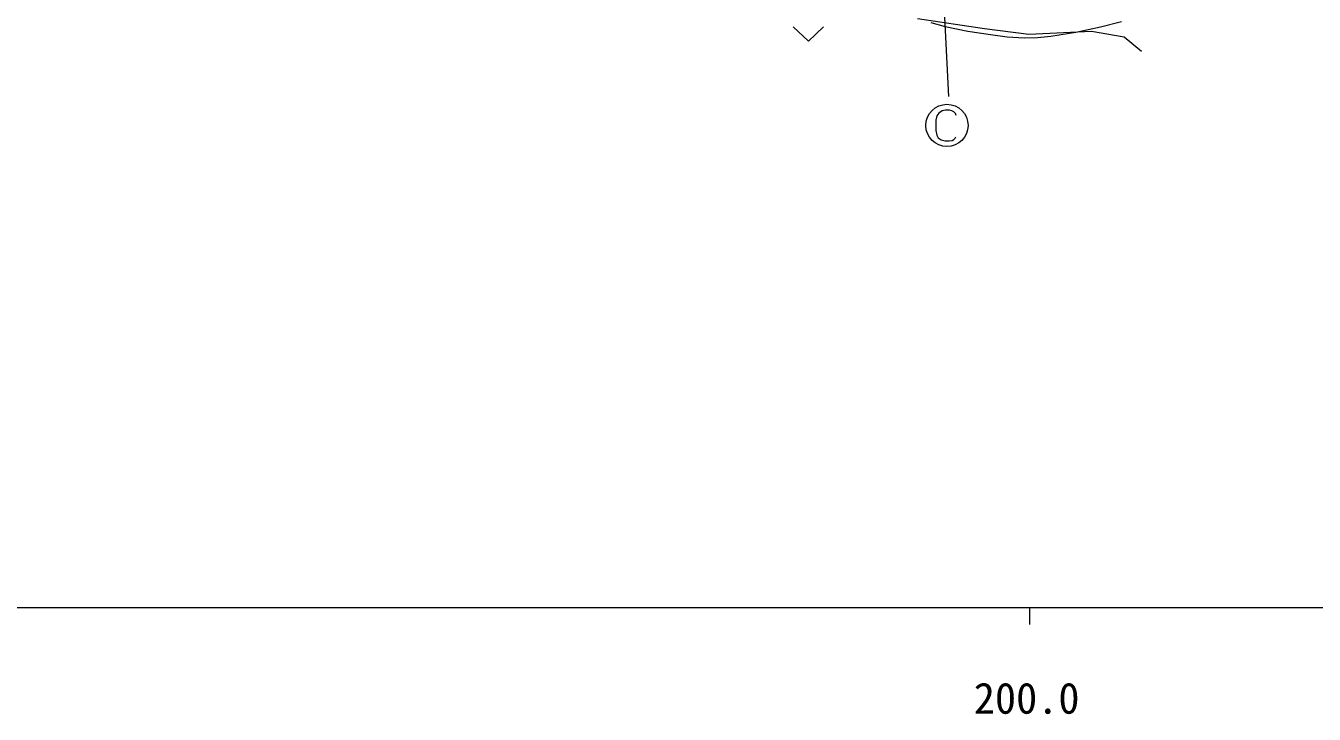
# Model space of a CAD drawing. Units: millimetres, scale not verified. Extents: x -625 to 700064, y -625 to 362743.
# Drawn here: x 228861 to 304863, y 181458 to 222047 of the extents above; entities that cross this region are included whole.
import ezdxf
from ezdxf.enums import TextEntityAlignment as Align

# ---------------------------------------------------------------- set-up
doc = ezdxf.new("R2010")
doc.units = ezdxf.units.MM
doc.header["$LTSCALE"] = 1000
doc.linetypes.add('DASHED', pattern=[7.5, 6, -1.5])
doc.layers.add('S-SUV', color=7, linetype='Continuous', lineweight=13)
doc.styles.add('ＭＳ ゴシック', font='')
doc.styles.get('ＭＳ ゴシック').set_extended_font_data('MS Gothic')

msp = doc.modelspace()

# ---------------------------------------------------------------- linework, layer by layer
at = {"layer": 'S-SUV'}
for p, q in [((282720, 229318), (283287, 217876)), ((274124, 221980), (275024, 221130)), ((275024, 221130), (275924, 221980)), ((282251, 222243), (283101, 221996)), ((283101, 221996), (284422, 221732)), ((290795, 221679), (292264, 221988)), ((292264, 221988), (293493, 222297)), ((284422, 221732), (285760, 221525)), ((285760, 221525), (286753, 221398)), ((286753, 221398), (287746, 221331)), ((287746, 221331), (288531, 221350)), ((288531, 221350), (289324, 221430)), ((289324, 221430), (290795, 221679)), ((282592, 216728), (282542, 216478)), ((282711, 216903), (282592, 216728)), ((282911, 217040), (282711, 216903)), ((283105, 217078), (282911, 217040)), ((283348, 217078), (283105, 217078)), ((283492, 217040), (283348, 217078)), ((283611, 216972), (283492, 217040)), ((283698, 216884), (283611, 216972)), ((283748, 216765), (283698, 216884)), ((282542, 216478), (282542, 215865)), ((282542, 215865), (282592, 215603)), ((282592, 215603), (282686, 215447)), ((282686, 215447), (282867, 215315)), ((282867, 215315), (283092, 215265)), ((283092, 215265), (283330, 215265)), ((283330, 215265), (283511, 215284)), ((283511, 215284), (283605, 215340)), ((283605, 215340), (283692, 215422)), ((283692, 215422), (283730, 215509)), ((60064, 187743), (599064, 187743)), ((288064, 187743), (288064, 186743))]:
    msp.add_line(p, q, dxfattribs=at)
at = {"layer": 'S-SUV', "linetype": 'DASHED'}
for p, q in [((285414, 221871), (281460, 222460)), ((288023, 221534), (285414, 221871)), ((291725, 221703), (288023, 221534)), ((293660, 221366), (291725, 221703)), ((294669, 220525), (293660, 221366))]:
    msp.add_line(p, q, dxfattribs=at)
at = {"layer": 'S-SUV'}
msp.add_circle((283198, 216172), 1244, dxfattribs=at)

# ---------------------------------------------------------------- texts
at = {"layer": 'S-SUV', "style": 'ＭＳ ゴシック'}
msp.add_text('200.0', height=1833, dxfattribs=at).set_placement((284783, 180938), align=Align.BOTTOM_LEFT)

doc.saveas('drawing.dxf')
